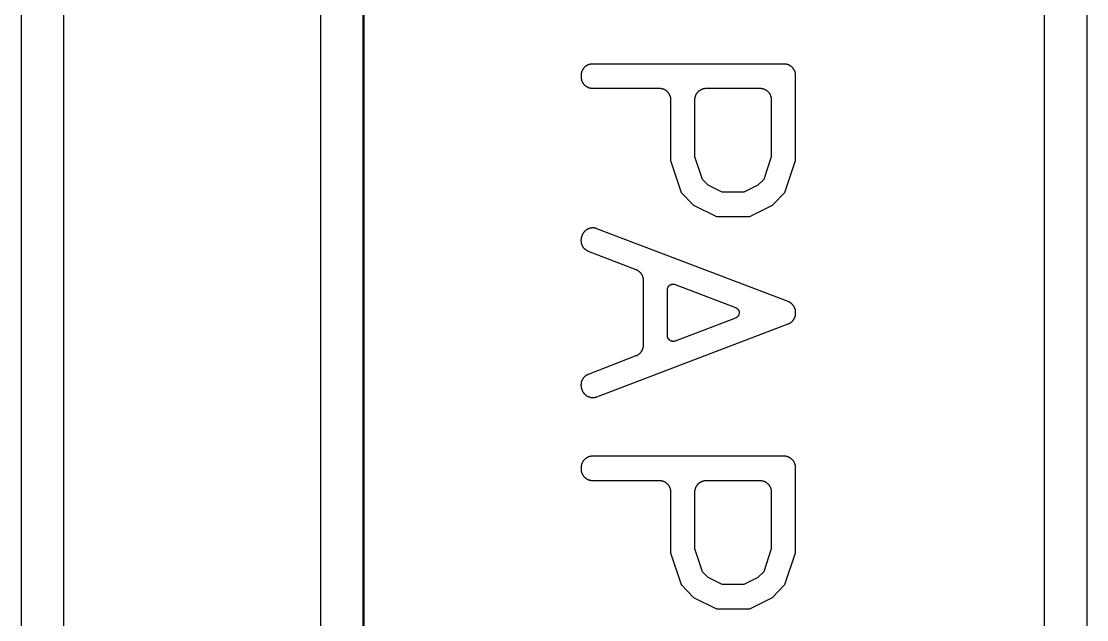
# Model space of a CAD drawing. Header units: millimetres. Extents: x 1422 to 6060, y -58 to 3182.
# Drawn here: x 3593.7 to 3719.1, y 1220.1 to 1290.4 of the extents above; entities that cross this region are included whole.
import ezdxf

# ---------------------------------------------------------------- set-up
doc = ezdxf.new("R2010")
doc.units = ezdxf.units.MM
doc.header["$MEASUREMENT"] = 0
doc.layers.add('Utwórz2D linie widoczne', color=7, linetype='Continuous', true_color=0x000000)

msp = doc.modelspace()

# ---------------------------------------------------------------- linework, layer by layer
at = {"layer": 'Utwórz2D linie widoczne'}
for p, q in [((3714.06, 1410.34), (3714.06, 1040.34)), ((3719.06, 1410.34), (3719.06, 1040.34)), ((3628.91, 1392.34), (3628.91, 1058.34)), ((3633.91, 1058.34), (3633.91, 1392.34)), ((3634.06, 1058.34), (3634.06, 1392.34)), ((3593.71, 1347.34), (3593.71, 1103.34)), ((3598.71, 1103.34), (3598.71, 1347.34)), ((3659.8, 1284.84), (3659.77, 1284.8)), ((3659.82, 1284.88), (3659.8, 1284.84)), ((3659.85, 1284.92), (3659.82, 1284.88)), ((3659.88, 1284.96), (3659.85, 1284.92)), ((3659.91, 1284.99), (3659.88, 1284.96)), ((3659.94, 1285.02), (3659.91, 1284.99)), ((3659.98, 1285.06), (3659.94, 1285.02)), ((3660.01, 1285.09), (3659.98, 1285.06)), ((3660.05, 1285.12), (3660.01, 1285.09)), ((3660.08, 1285.15), (3660.05, 1285.12)), ((3660.12, 1285.18), (3660.08, 1285.15)), ((3660.16, 1285.21), (3660.12, 1285.18)), ((3660.2, 1285.23), (3660.16, 1285.21)), ((3660.24, 1285.25), (3660.2, 1285.23)), ((3660.28, 1285.28), (3660.24, 1285.25)), ((3660.32, 1285.3), (3660.28, 1285.28)), ((3660.36, 1285.32), (3660.32, 1285.3)), ((3660.41, 1285.34), (3660.36, 1285.32)), ((3660.45, 1285.35), (3660.41, 1285.34)), ((3660.49, 1285.37), (3660.45, 1285.35)), ((3660.54, 1285.38), (3660.49, 1285.37)), ((3660.58, 1285.39), (3660.54, 1285.38)), ((3660.63, 1285.41), (3660.58, 1285.39)), ((3660.68, 1285.41), (3660.63, 1285.41)), ((3660.72, 1285.42), (3660.68, 1285.41)), ((3660.77, 1285.43), (3660.72, 1285.42)), ((3660.81, 1285.43), (3660.77, 1285.43)), ((3660.86, 1285.43), (3660.81, 1285.43)), ((3660.91, 1285.43), (3660.86, 1285.43)), ((3683.46, 1285.43), (3660.91, 1285.43)), ((3683.51, 1285.43), (3683.46, 1285.43)), ((3683.56, 1285.43), (3683.51, 1285.43)), ((3683.6, 1285.43), (3683.56, 1285.43)), ((3683.65, 1285.42), (3683.6, 1285.43)), ((3683.7, 1285.41), (3683.65, 1285.42)), ((3683.74, 1285.41), (3683.7, 1285.41)), ((3683.79, 1285.39), (3683.74, 1285.41)), ((3683.83, 1285.38), (3683.79, 1285.39)), ((3683.88, 1285.37), (3683.83, 1285.38)), ((3683.92, 1285.35), (3683.88, 1285.37)), ((3683.97, 1285.34), (3683.92, 1285.35)), ((3684.01, 1285.32), (3683.97, 1285.34)), ((3684.05, 1285.3), (3684.01, 1285.32)), ((3684.09, 1285.28), (3684.05, 1285.3)), ((3684.14, 1285.25), (3684.09, 1285.28)), ((3684.18, 1285.23), (3684.14, 1285.25)), ((3684.21, 1285.21), (3684.18, 1285.23)), ((3684.25, 1285.18), (3684.21, 1285.21)), ((3684.29, 1285.15), (3684.25, 1285.18)), ((3684.33, 1285.12), (3684.29, 1285.15)), ((3684.36, 1285.09), (3684.33, 1285.12)), ((3684.4, 1285.06), (3684.36, 1285.09)), ((3684.43, 1285.02), (3684.4, 1285.06)), ((3684.46, 1284.99), (3684.43, 1285.02)), ((3684.49, 1284.96), (3684.46, 1284.99)), ((3684.52, 1284.92), (3684.49, 1284.96)), ((3684.55, 1284.88), (3684.52, 1284.92)), ((3684.58, 1284.84), (3684.55, 1284.88)), ((3684.6, 1284.8), (3684.58, 1284.84)), ((3659.58, 1284.28), (3659.57, 1284.23)), ((3659.57, 1284.23), (3659.57, 1284.19)), ((3659.57, 1284.19), (3659.57, 1284.14)), ((3659.57, 1284.14), (3659.57, 1284.09)), ((3659.57, 1284.09), (3659.57, 1283.93)), ((3659.57, 1283.93), (3659.57, 1283.88)), ((3659.57, 1283.88), (3659.57, 1283.83)), ((3659.57, 1283.83), (3659.57, 1283.79)), ((3659.57, 1283.79), (3659.58, 1283.74)), ((3659.59, 1284.33), (3659.58, 1284.28)), ((3659.58, 1283.74), (3659.59, 1283.7)), ((3659.6, 1284.37), (3659.59, 1284.33)), ((3659.59, 1283.7), (3659.6, 1283.65)), ((3659.61, 1284.42), (3659.6, 1284.37)), ((3659.6, 1283.65), (3659.61, 1283.6)), ((3659.62, 1284.46), (3659.61, 1284.42)), ((3659.61, 1283.6), (3659.62, 1283.56)), ((3659.63, 1284.51), (3659.62, 1284.46)), ((3659.65, 1284.55), (3659.63, 1284.51)), ((3659.66, 1284.6), (3659.65, 1284.55)), ((3659.68, 1284.64), (3659.66, 1284.6)), ((3659.7, 1284.68), (3659.68, 1284.64)), ((3659.72, 1284.72), (3659.7, 1284.68)), ((3659.75, 1284.76), (3659.72, 1284.72)), ((3659.77, 1284.8), (3659.75, 1284.76)), ((3684.63, 1284.76), (3684.6, 1284.8)), ((3684.65, 1284.72), (3684.63, 1284.76)), ((3684.67, 1284.68), (3684.65, 1284.72)), ((3684.69, 1284.64), (3684.67, 1284.68)), ((3684.71, 1284.6), (3684.69, 1284.64)), ((3684.73, 1284.55), (3684.71, 1284.6)), ((3684.74, 1284.51), (3684.73, 1284.55)), ((3684.75, 1284.46), (3684.74, 1284.51)), ((3684.77, 1284.42), (3684.75, 1284.46)), ((3684.78, 1284.37), (3684.77, 1284.42)), ((3684.79, 1284.33), (3684.78, 1284.37)), ((3684.79, 1284.28), (3684.79, 1284.33)), ((3684.8, 1284.23), (3684.79, 1284.28)), ((3684.8, 1284.19), (3684.8, 1284.23)), ((3684.81, 1284.14), (3684.8, 1284.19)), ((3684.81, 1284.09), (3684.81, 1284.14)), ((3684.81, 1274.09), (3684.81, 1284.09)), ((3659.62, 1283.56), (3659.63, 1283.51)), ((3659.63, 1283.51), (3659.65, 1283.47)), ((3659.65, 1283.47), (3659.66, 1283.43)), ((3659.66, 1283.43), (3659.68, 1283.38)), ((3659.68, 1283.38), (3659.7, 1283.34)), ((3659.7, 1283.34), (3659.72, 1283.3)), ((3659.72, 1283.3), (3659.75, 1283.26)), ((3659.75, 1283.26), (3659.77, 1283.22)), ((3659.77, 1283.22), (3659.8, 1283.18)), ((3659.8, 1283.18), (3659.82, 1283.14)), ((3659.82, 1283.14), (3659.85, 1283.1)), ((3659.85, 1283.1), (3659.88, 1283.07)), ((3659.88, 1283.07), (3659.91, 1283.03)), ((3659.91, 1283.03), (3659.94, 1283)), ((3659.94, 1283), (3659.98, 1282.96)), ((3659.98, 1282.96), (3660.01, 1282.93)), ((3660.01, 1282.93), (3660.05, 1282.9)), ((3660.05, 1282.9), (3660.08, 1282.87)), ((3660.08, 1282.87), (3660.12, 1282.84)), ((3660.12, 1282.84), (3660.16, 1282.82)), ((3660.16, 1282.82), (3660.2, 1282.79)), ((3660.2, 1282.79), (3660.24, 1282.77)), ((3660.24, 1282.77), (3660.28, 1282.74)), ((3660.28, 1282.74), (3660.32, 1282.72)), ((3660.32, 1282.72), (3660.36, 1282.7)), ((3660.36, 1282.7), (3660.41, 1282.68)), ((3660.41, 1282.68), (3660.45, 1282.67)), ((3660.45, 1282.67), (3660.49, 1282.65)), ((3660.49, 1282.65), (3660.54, 1282.64)), ((3660.54, 1282.64), (3660.58, 1282.63)), ((3660.58, 1282.63), (3660.63, 1282.62)), ((3660.63, 1282.62), (3660.68, 1282.61)), ((3660.68, 1282.61), (3660.72, 1282.6)), ((3660.72, 1282.6), (3660.77, 1282.59)), ((3660.77, 1282.59), (3660.81, 1282.59)), ((3660.81, 1282.59), (3660.86, 1282.59)), ((3660.86, 1282.59), (3660.91, 1282.59)), ((3660.91, 1282.59), (3668.76, 1282.59)), ((3668.76, 1282.59), (3668.8, 1282.59)), ((3668.8, 1282.59), (3668.85, 1282.58)), ((3668.85, 1282.58), (3668.9, 1282.58)), ((3668.9, 1282.58), (3668.94, 1282.57)), ((3668.94, 1282.57), (3668.99, 1282.57)), ((3668.99, 1282.57), (3669.03, 1282.56)), ((3669.03, 1282.56), (3669.08, 1282.55)), ((3669.08, 1282.55), (3669.12, 1282.54)), ((3669.12, 1282.54), (3669.16, 1282.52)), ((3669.16, 1282.52), (3669.21, 1282.51)), ((3669.21, 1282.51), (3669.25, 1282.49)), ((3669.25, 1282.49), (3669.29, 1282.47)), ((3669.29, 1282.47), (3669.34, 1282.46)), ((3669.34, 1282.46), (3669.38, 1282.44)), ((3669.38, 1282.44), (3669.42, 1282.41)), ((3669.42, 1282.41), (3669.46, 1282.39)), ((3669.46, 1282.39), (3669.49, 1282.37)), ((3669.49, 1282.37), (3669.53, 1282.34)), ((3669.53, 1282.34), (3669.57, 1282.31)), ((3673.48, 1282.3), (3673.52, 1282.33)), ((3673.52, 1282.33), (3673.56, 1282.36)), ((3673.56, 1282.36), (3673.6, 1282.38)), ((3673.6, 1282.38), (3673.64, 1282.41)), ((3673.64, 1282.41), (3673.68, 1282.43)), ((3673.68, 1282.43), (3673.72, 1282.45)), ((3673.72, 1282.45), (3673.76, 1282.47)), ((3673.76, 1282.47), (3673.8, 1282.49)), ((3673.8, 1282.49), (3673.85, 1282.5)), ((3673.85, 1282.5), (3673.89, 1282.52)), ((3673.89, 1282.52), (3673.94, 1282.53)), ((3673.94, 1282.53), (3673.98, 1282.55)), ((3673.98, 1282.55), (3674.03, 1282.56)), ((3674.03, 1282.56), (3674.07, 1282.57)), ((3674.07, 1282.57), (3674.12, 1282.57)), ((3674.12, 1282.57), (3674.17, 1282.58)), ((3674.17, 1282.58), (3674.21, 1282.58)), ((3674.21, 1282.58), (3674.26, 1282.59)), ((3674.26, 1282.59), (3674.31, 1282.59)), ((3674.31, 1282.59), (3680.6, 1282.59)), ((3680.6, 1282.59), (3680.65, 1282.59)), ((3680.65, 1282.59), (3680.69, 1282.58)), ((3680.69, 1282.58), (3680.74, 1282.58)), ((3680.74, 1282.58), (3680.79, 1282.57)), ((3680.79, 1282.57), (3680.83, 1282.57)), ((3680.83, 1282.57), (3680.88, 1282.56)), ((3680.88, 1282.56), (3680.93, 1282.55)), ((3680.93, 1282.55), (3680.97, 1282.53)), ((3680.97, 1282.53), (3681.02, 1282.52)), ((3681.02, 1282.52), (3681.06, 1282.5)), ((3681.06, 1282.5), (3681.1, 1282.49)), ((3681.1, 1282.49), (3681.15, 1282.47)), ((3681.15, 1282.47), (3681.19, 1282.45)), ((3681.19, 1282.45), (3681.23, 1282.43)), ((3681.23, 1282.43), (3681.27, 1282.41)), ((3681.27, 1282.41), (3681.31, 1282.38)), ((3681.31, 1282.38), (3681.35, 1282.36)), ((3681.35, 1282.36), (3681.39, 1282.33)), ((3681.39, 1282.33), (3681.43, 1282.3)), ((3669.57, 1282.31), (3669.61, 1282.28)), ((3669.61, 1282.28), (3669.64, 1282.26)), ((3669.64, 1282.26), (3669.67, 1282.22)), ((3669.67, 1282.22), (3669.71, 1282.19)), ((3669.71, 1282.19), (3669.74, 1282.16)), ((3669.74, 1282.16), (3669.77, 1282.13)), ((3669.77, 1282.13), (3669.8, 1282.09)), ((3669.8, 1282.09), (3669.83, 1282.05)), ((3669.83, 1282.05), (3669.86, 1282.02)), ((3669.86, 1282.02), (3669.88, 1281.98)), ((3669.88, 1281.98), (3669.91, 1281.94)), ((3669.91, 1281.94), (3669.93, 1281.9)), ((3669.93, 1281.9), (3669.95, 1281.86)), ((3669.95, 1281.86), (3669.97, 1281.82)), ((3669.97, 1281.82), (3669.99, 1281.78)), ((3669.99, 1281.78), (3670.01, 1281.74)), ((3670.01, 1281.74), (3670.02, 1281.69)), ((3670.02, 1281.69), (3670.04, 1281.65)), ((3670.04, 1281.65), (3670.05, 1281.61)), ((3670.05, 1281.61), (3670.06, 1281.56)), ((3670.06, 1281.56), (3670.07, 1281.52)), ((3670.07, 1281.52), (3670.08, 1281.47)), ((3670.08, 1281.47), (3670.09, 1281.43)), ((3670.09, 1281.43), (3670.09, 1281.38)), ((3670.09, 1281.38), (3670.1, 1281.34)), ((3670.1, 1281.34), (3670.1, 1281.29)), ((3670.1, 1281.29), (3670.1, 1281.24)), ((3670.1, 1281.24), (3670.1, 1274.09)), ((3672.96, 1281.29), (3672.97, 1281.34)), ((3672.96, 1281.24), (3672.96, 1281.29)), ((3672.96, 1274.54), (3672.96, 1281.24)), ((3672.97, 1281.38), (3672.98, 1281.43)), ((3672.97, 1281.34), (3672.97, 1281.38)), ((3672.98, 1281.48), (3672.99, 1281.52)), ((3672.98, 1281.43), (3672.98, 1281.48)), ((3672.99, 1281.52), (3673, 1281.57)), ((3673, 1281.57), (3673.02, 1281.61)), ((3673.02, 1281.61), (3673.03, 1281.66)), ((3673.03, 1281.66), (3673.05, 1281.7)), ((3673.05, 1281.7), (3673.06, 1281.75)), ((3673.06, 1281.75), (3673.08, 1281.79)), ((3673.08, 1281.79), (3673.1, 1281.83)), ((3673.1, 1281.83), (3673.12, 1281.87)), ((3673.12, 1281.87), (3673.14, 1281.91)), ((3673.14, 1281.91), (3673.17, 1281.95)), ((3673.17, 1281.95), (3673.19, 1281.99)), ((3673.19, 1281.99), (3673.22, 1282.03)), ((3673.22, 1282.03), (3673.25, 1282.07)), ((3673.25, 1282.07), (3673.28, 1282.11)), ((3673.28, 1282.11), (3673.31, 1282.14)), ((3673.31, 1282.14), (3673.34, 1282.18)), ((3673.34, 1282.18), (3673.37, 1282.21)), ((3673.37, 1282.21), (3673.41, 1282.24)), ((3673.41, 1282.24), (3673.44, 1282.27)), ((3673.44, 1282.27), (3673.48, 1282.3)), ((3681.43, 1282.3), (3681.46, 1282.27)), ((3681.46, 1282.27), (3681.5, 1282.24)), ((3681.5, 1282.24), (3681.53, 1282.21)), ((3681.53, 1282.21), (3681.57, 1282.18)), ((3681.57, 1282.18), (3681.6, 1282.14)), ((3681.6, 1282.14), (3681.63, 1282.11)), ((3681.63, 1282.11), (3681.66, 1282.07)), ((3681.66, 1282.07), (3681.69, 1282.03)), ((3681.69, 1282.03), (3681.71, 1281.99)), ((3681.71, 1281.99), (3681.74, 1281.95)), ((3681.74, 1281.95), (3681.76, 1281.91)), ((3681.76, 1281.91), (3681.79, 1281.87)), ((3681.79, 1281.87), (3681.81, 1281.83)), ((3681.81, 1281.83), (3681.83, 1281.79)), ((3681.83, 1281.79), (3681.85, 1281.75)), ((3681.85, 1281.75), (3681.86, 1281.7)), ((3681.86, 1281.7), (3681.88, 1281.66)), ((3681.88, 1281.66), (3681.89, 1281.61)), ((3681.89, 1281.61), (3681.9, 1281.57)), ((3681.9, 1281.57), (3681.91, 1281.52)), ((3681.91, 1281.52), (3681.92, 1281.48)), ((3681.92, 1281.48), (3681.93, 1281.43)), ((3681.93, 1281.43), (3681.94, 1281.38)), ((3681.94, 1281.38), (3681.94, 1281.34)), ((3681.94, 1281.34), (3681.94, 1281.29)), ((3681.94, 1281.29), (3681.94, 1281.24)), ((3681.94, 1281.24), (3681.94, 1274.54)), ((3670.1, 1274.09), (3671.36, 1270.34)), ((3673.85, 1271.85), (3672.96, 1274.54)), ((3681.94, 1274.54), (3681.06, 1271.85)), ((3683.55, 1270.34), (3684.81, 1274.09)), ((3674.53, 1271.19), (3673.85, 1271.85)), ((3676.18, 1270.36), (3674.53, 1271.19)), ((3680.37, 1271.19), (3678.73, 1270.36)), ((3681.06, 1271.85), (3680.37, 1271.19)), ((3671.36, 1270.34), (3672.81, 1268.82)), ((3678.73, 1270.36), (3676.18, 1270.36)), ((3682.09, 1268.82), (3683.55, 1270.34)), ((3672.81, 1268.82), (3675.5, 1267.5)), ((3679.41, 1267.5), (3682.09, 1268.82)), ((3675.5, 1267.5), (3679.41, 1267.5)), ((3660.38, 1266.04), (3660.34, 1266.02)), ((3660.42, 1266.06), (3660.38, 1266.04)), ((3660.47, 1266.07), (3660.42, 1266.06)), ((3660.51, 1266.09), (3660.47, 1266.07)), ((3660.56, 1266.1), (3660.51, 1266.09)), ((3660.6, 1266.12), (3660.56, 1266.1)), ((3660.65, 1266.13), (3660.6, 1266.12)), ((3660.69, 1266.14), (3660.65, 1266.13)), ((3660.74, 1266.14), (3660.69, 1266.14)), ((3660.78, 1266.15), (3660.74, 1266.14)), ((3660.83, 1266.16), (3660.78, 1266.15)), ((3660.88, 1266.16), (3660.83, 1266.16)), ((3660.92, 1266.16), (3660.88, 1266.16)), ((3660.97, 1266.16), (3660.92, 1266.16)), ((3661.01, 1266.16), (3660.97, 1266.16)), ((3661.06, 1266.16), (3661.01, 1266.16)), ((3661.11, 1266.15), (3661.06, 1266.16)), ((3661.15, 1266.15), (3661.11, 1266.15)), ((3661.2, 1266.14), (3661.15, 1266.15)), ((3661.25, 1266.13), (3661.2, 1266.14)), ((3661.29, 1266.12), (3661.25, 1266.13)), ((3661.34, 1266.1), (3661.29, 1266.12)), ((3661.38, 1266.09), (3661.34, 1266.1)), ((3661.42, 1266.07), (3661.38, 1266.09)), ((3683.94, 1257.5), (3661.42, 1266.07)), ((3659.56, 1264.78), (3659.55, 1264.73)), ((3659.57, 1264.87), (3659.56, 1264.83)), ((3659.56, 1264.83), (3659.56, 1264.78)), ((3659.58, 1264.96), (3659.57, 1264.92)), ((3659.57, 1264.92), (3659.57, 1264.87)), ((3659.59, 1265.01), (3659.58, 1264.96)), ((3659.6, 1265.05), (3659.59, 1265.01)), ((3659.62, 1265.1), (3659.6, 1265.05)), ((3659.63, 1265.14), (3659.62, 1265.1)), ((3659.65, 1265.18), (3659.63, 1265.14)), ((3659.7, 1265.31), (3659.65, 1265.18)), ((3659.71, 1265.35), (3659.7, 1265.31)), ((3659.73, 1265.39), (3659.71, 1265.35)), ((3659.75, 1265.44), (3659.73, 1265.39)), ((3659.78, 1265.48), (3659.75, 1265.44)), ((3659.8, 1265.52), (3659.78, 1265.48)), ((3659.82, 1265.56), (3659.8, 1265.52)), ((3659.85, 1265.6), (3659.82, 1265.56)), ((3659.88, 1265.63), (3659.85, 1265.6)), ((3659.91, 1265.67), (3659.88, 1265.63)), ((3659.94, 1265.7), (3659.91, 1265.67)), ((3659.97, 1265.74), (3659.94, 1265.7)), ((3660, 1265.77), (3659.97, 1265.74)), ((3660.03, 1265.8), (3660, 1265.77)), ((3660.07, 1265.84), (3660.03, 1265.8)), ((3660.11, 1265.87), (3660.07, 1265.84)), ((3660.14, 1265.89), (3660.11, 1265.87)), ((3660.18, 1265.92), (3660.14, 1265.89)), ((3660.22, 1265.95), (3660.18, 1265.92)), ((3660.26, 1265.97), (3660.22, 1265.95)), ((3660.3, 1265.99), (3660.26, 1265.97)), ((3660.34, 1266.02), (3660.3, 1265.99)), ((3659.55, 1264.73), (3659.55, 1264.69)), ((3659.55, 1264.69), (3659.55, 1264.64)), ((3659.55, 1264.64), (3659.56, 1264.6)), ((3659.56, 1264.6), (3659.56, 1264.55)), ((3659.56, 1264.55), (3659.57, 1264.5)), ((3659.57, 1264.5), (3659.57, 1264.46)), ((3659.57, 1264.46), (3659.58, 1264.41)), ((3659.58, 1264.41), (3659.59, 1264.37)), ((3659.59, 1264.37), (3659.6, 1264.33)), ((3659.6, 1264.33), (3659.62, 1264.28)), ((3659.62, 1264.28), (3659.63, 1264.24)), ((3659.63, 1264.24), (3659.65, 1264.19)), ((3659.65, 1264.19), (3659.67, 1264.15)), ((3659.67, 1264.15), (3659.69, 1264.11)), ((3659.69, 1264.11), (3659.71, 1264.07)), ((3659.71, 1264.07), (3659.73, 1264.03)), ((3659.73, 1264.03), (3659.75, 1263.99)), ((3659.75, 1263.99), (3659.78, 1263.95)), ((3659.78, 1263.95), (3659.8, 1263.91)), ((3659.8, 1263.91), (3659.83, 1263.88)), ((3659.83, 1263.88), (3659.86, 1263.84)), ((3659.86, 1263.84), (3659.89, 1263.8)), ((3659.89, 1263.8), (3659.92, 1263.77)), ((3659.92, 1263.77), (3659.95, 1263.74)), ((3659.95, 1263.74), (3659.99, 1263.71)), ((3659.99, 1263.71), (3660.02, 1263.68)), ((3660.02, 1263.68), (3660.06, 1263.65)), ((3660.06, 1263.65), (3660.09, 1263.62)), ((3660.09, 1263.62), (3660.13, 1263.59)), ((3660.13, 1263.59), (3660.17, 1263.57)), ((3660.17, 1263.57), (3660.21, 1263.54)), ((3660.21, 1263.54), (3660.25, 1263.52)), ((3660.25, 1263.52), (3660.29, 1263.5)), ((3660.29, 1263.5), (3660.33, 1263.48)), ((3660.33, 1263.48), (3660.37, 1263.46)), ((3660.37, 1263.46), (3660.41, 1263.44)), ((3660.41, 1263.44), (3666.01, 1261.28)), ((3666.01, 1261.28), (3666.05, 1261.26)), ((3666.05, 1261.26), (3666.1, 1261.25)), ((3666.1, 1261.25), (3666.14, 1261.23)), ((3666.14, 1261.23), (3666.18, 1261.2)), ((3666.18, 1261.2), (3666.22, 1261.18)), ((3666.22, 1261.18), (3666.26, 1261.16)), ((3666.26, 1261.16), (3666.29, 1261.13)), ((3666.29, 1261.13), (3666.33, 1261.1)), ((3666.33, 1261.1), (3666.37, 1261.08)), ((3666.37, 1261.08), (3666.4, 1261.05)), ((3666.4, 1261.05), (3666.44, 1261.01)), ((3666.44, 1261.01), (3666.47, 1260.98)), ((3666.47, 1260.98), (3666.5, 1260.95)), ((3666.5, 1260.95), (3666.54, 1260.92)), ((3666.54, 1260.92), (3666.56, 1260.88)), ((3666.56, 1260.88), (3666.59, 1260.84)), ((3666.59, 1260.84), (3666.62, 1260.81)), ((3666.62, 1260.81), (3666.65, 1260.77)), ((3666.65, 1260.77), (3666.67, 1260.73)), ((3666.67, 1260.73), (3666.7, 1260.69)), ((3666.7, 1260.69), (3666.72, 1260.65)), ((3666.72, 1260.65), (3666.74, 1260.61)), ((3666.74, 1260.61), (3666.76, 1260.57)), ((3666.76, 1260.57), (3666.77, 1260.52)), ((3666.77, 1260.52), (3666.79, 1260.48)), ((3666.79, 1260.48), (3666.81, 1260.44)), ((3666.81, 1260.44), (3666.82, 1260.39)), ((3666.82, 1260.39), (3666.83, 1260.35)), ((3666.83, 1260.35), (3666.84, 1260.3)), ((3666.84, 1260.3), (3666.85, 1260.26)), ((3666.85, 1260.26), (3666.86, 1260.21)), ((3666.86, 1260.21), (3666.86, 1260.17)), ((3666.86, 1260.17), (3666.87, 1260.12)), ((3666.87, 1260.12), (3666.87, 1260.08)), ((3666.87, 1260.08), (3666.87, 1260.03)), ((3666.87, 1260.03), (3666.87, 1252.36)), ((3669.73, 1258.94), (3669.74, 1258.96)), ((3669.73, 1258.91), (3669.73, 1258.94)), ((3669.73, 1258.89), (3669.73, 1258.91)), ((3669.73, 1253.5), (3669.73, 1258.89)), ((3669.74, 1259.01), (3669.75, 1259.03)), ((3669.74, 1258.98), (3669.74, 1259.01)), ((3669.74, 1258.96), (3669.74, 1258.98)), ((3669.75, 1259.05), (3669.76, 1259.07)), ((3669.75, 1259.03), (3669.75, 1259.05)), ((3669.76, 1259.07), (3669.77, 1259.1)), ((3669.77, 1259.12), (3669.78, 1259.14)), ((3669.77, 1259.1), (3669.77, 1259.12)), ((3669.78, 1259.14), (3669.79, 1259.16)), ((3669.79, 1259.16), (3669.8, 1259.18)), ((3669.8, 1259.18), (3669.81, 1259.2)), ((3669.81, 1259.2), (3669.82, 1259.22)), ((3669.82, 1259.22), (3669.83, 1259.24)), ((3669.83, 1259.24), (3669.85, 1259.26)), ((3669.85, 1259.26), (3669.86, 1259.28)), ((3669.86, 1259.28), (3669.87, 1259.3)), ((3669.87, 1259.3), (3669.89, 1259.32)), ((3669.89, 1259.32), (3669.9, 1259.34)), ((3669.9, 1259.34), (3669.92, 1259.35)), ((3669.92, 1259.35), (3669.93, 1259.37)), ((3669.93, 1259.37), (3669.95, 1259.38)), ((3669.95, 1259.38), (3669.97, 1259.4)), ((3669.97, 1259.4), (3669.99, 1259.41)), ((3669.99, 1259.41), (3670, 1259.43)), ((3670, 1259.43), (3670.02, 1259.44)), ((3670.02, 1259.44), (3670.04, 1259.46)), ((3670.04, 1259.46), (3670.06, 1259.47)), ((3670.06, 1259.47), (3670.08, 1259.48)), ((3670.08, 1259.48), (3670.1, 1259.49)), ((3670.1, 1259.49), (3670.12, 1259.5)), ((3670.12, 1259.5), (3670.15, 1259.51)), ((3670.15, 1259.51), (3670.17, 1259.52)), ((3670.17, 1259.52), (3670.19, 1259.53)), ((3670.19, 1259.53), (3670.21, 1259.53)), ((3670.21, 1259.53), (3670.23, 1259.54)), ((3670.23, 1259.54), (3670.26, 1259.54)), ((3670.26, 1259.54), (3670.28, 1259.55)), ((3670.28, 1259.55), (3670.3, 1259.55)), ((3670.3, 1259.55), (3670.32, 1259.56)), ((3670.32, 1259.56), (3670.35, 1259.56)), ((3670.35, 1259.56), (3670.37, 1259.56)), ((3670.37, 1259.56), (3670.39, 1259.56)), ((3670.39, 1259.56), (3670.42, 1259.56)), ((3670.42, 1259.56), (3670.44, 1259.56)), ((3670.44, 1259.56), (3670.46, 1259.56)), ((3670.46, 1259.56), (3670.49, 1259.56)), ((3670.49, 1259.56), (3670.51, 1259.55)), ((3670.51, 1259.55), (3670.53, 1259.55)), ((3670.53, 1259.55), (3670.55, 1259.54)), ((3670.55, 1259.54), (3670.58, 1259.54)), ((3670.58, 1259.54), (3670.6, 1259.53)), ((3670.6, 1259.53), (3670.62, 1259.52)), ((3670.62, 1259.52), (3670.64, 1259.52)), ((3670.64, 1259.52), (3677.73, 1256.82)), ((3683.98, 1257.48), (3683.94, 1257.5)), ((3684.03, 1257.46), (3683.98, 1257.48)), ((3684.07, 1257.44), (3684.03, 1257.46)), ((3684.11, 1257.42), (3684.07, 1257.44)), ((3684.15, 1257.4), (3684.11, 1257.42)), ((3684.19, 1257.37), (3684.15, 1257.4)), ((3684.23, 1257.35), (3684.19, 1257.37)), ((3684.27, 1257.32), (3684.23, 1257.35)), ((3684.3, 1257.29), (3684.27, 1257.32)), ((3684.34, 1257.26), (3684.3, 1257.29)), ((3684.37, 1257.23), (3684.34, 1257.26)), ((3677.73, 1256.82), (3677.75, 1256.81)), ((3677.75, 1256.81), (3677.77, 1256.8)), ((3677.77, 1256.8), (3677.79, 1256.79)), ((3677.79, 1256.79), (3677.81, 1256.78)), ((3677.81, 1256.78), (3677.83, 1256.77)), ((3677.83, 1256.77), (3677.85, 1256.75)), ((3677.85, 1256.75), (3677.87, 1256.74)), ((3677.87, 1256.74), (3677.89, 1256.73)), ((3677.89, 1256.73), (3677.91, 1256.71)), ((3677.91, 1256.71), (3677.93, 1256.7)), ((3677.93, 1256.7), (3677.95, 1256.68)), ((3677.95, 1256.68), (3677.96, 1256.67)), ((3677.96, 1256.67), (3677.98, 1256.65)), ((3677.98, 1256.65), (3677.99, 1256.63)), ((3677.99, 1256.63), (3678.01, 1256.62)), ((3678.01, 1256.62), (3678.02, 1256.6)), ((3678.02, 1256.6), (3678.04, 1256.58)), ((3678.04, 1256.58), (3678.05, 1256.56)), ((3678.05, 1256.56), (3678.06, 1256.54)), ((3678.06, 1256.54), (3678.07, 1256.52)), ((3678.07, 1256.52), (3678.09, 1256.5)), ((3678.09, 1256.5), (3678.1, 1256.48)), ((3678.1, 1256.48), (3678.11, 1256.46)), ((3678.11, 1256.46), (3678.11, 1256.44)), ((3678.11, 1256.44), (3678.12, 1256.42)), ((3678.12, 1256.42), (3678.13, 1256.39)), ((3678.13, 1256.39), (3678.14, 1256.37)), ((3678.14, 1256.01), (3678.13, 1255.98)), ((3678.14, 1256.37), (3678.14, 1256.35)), ((3678.14, 1256.35), (3678.15, 1256.33)), ((3678.15, 1256.05), (3678.14, 1256.03)), ((3678.14, 1256.03), (3678.14, 1256.01)), ((3678.15, 1256.33), (3678.15, 1256.3)), ((3678.15, 1256.3), (3678.16, 1256.28)), ((3678.16, 1256.1), (3678.15, 1256.07)), ((3678.15, 1256.07), (3678.15, 1256.05)), ((3678.16, 1256.28), (3678.16, 1256.26)), ((3678.16, 1256.26), (3678.16, 1256.23)), ((3678.16, 1256.23), (3678.16, 1256.21)), ((3678.16, 1256.21), (3678.16, 1256.19)), ((3678.16, 1256.19), (3678.16, 1256.17)), ((3678.16, 1256.17), (3678.16, 1256.14)), ((3678.16, 1256.14), (3678.16, 1256.12)), ((3678.16, 1256.12), (3678.16, 1256.1)), ((3684.41, 1257.2), (3684.37, 1257.23)), ((3684.44, 1257.17), (3684.41, 1257.2)), ((3684.47, 1257.13), (3684.44, 1257.17)), ((3684.5, 1257.1), (3684.47, 1257.13)), ((3684.53, 1257.06), (3684.5, 1257.1)), ((3684.56, 1257.02), (3684.53, 1257.06)), ((3684.58, 1256.99), (3684.56, 1257.02)), ((3684.61, 1256.95), (3684.58, 1256.99)), ((3684.63, 1256.91), (3684.61, 1256.95)), ((3684.65, 1256.87), (3684.63, 1256.91)), ((3684.67, 1256.82), (3684.65, 1256.87)), ((3684.69, 1256.78), (3684.67, 1256.82)), ((3684.71, 1256.74), (3684.69, 1256.78)), ((3684.73, 1256.7), (3684.71, 1256.74)), ((3684.74, 1256.65), (3684.73, 1256.7)), ((3684.76, 1256.61), (3684.74, 1256.65)), ((3684.77, 1256.56), (3684.76, 1256.61)), ((3684.78, 1256.52), (3684.77, 1256.56)), ((3684.79, 1256.47), (3684.78, 1256.52)), ((3684.79, 1256.43), (3684.79, 1256.47)), ((3684.8, 1256.38), (3684.79, 1256.43)), ((3684.8, 1256.34), (3684.8, 1256.38)), ((3684.81, 1256.29), (3684.8, 1256.34)), ((3684.8, 1256.04), (3684.81, 1256.08)), ((3684.8, 1255.99), (3684.8, 1256.04)), ((3684.81, 1256.24), (3684.81, 1256.29)), ((3684.81, 1256.13), (3684.81, 1256.24)), ((3684.81, 1256.08), (3684.81, 1256.13)), ((3661.42, 1246.31), (3683.94, 1254.88)), ((3677.73, 1255.56), (3670.64, 1252.87)), ((3677.75, 1255.57), (3677.73, 1255.56)), ((3677.77, 1255.58), (3677.75, 1255.57)), ((3677.79, 1255.59), (3677.77, 1255.58)), ((3677.81, 1255.6), (3677.79, 1255.59)), ((3677.83, 1255.61), (3677.81, 1255.6)), ((3677.85, 1255.62), (3677.83, 1255.61)), ((3677.87, 1255.64), (3677.85, 1255.62)), ((3677.89, 1255.65), (3677.87, 1255.64)), ((3677.91, 1255.66), (3677.89, 1255.65)), ((3677.93, 1255.68), (3677.91, 1255.66)), ((3677.94, 1255.69), (3677.93, 1255.68)), ((3677.96, 1255.71), (3677.94, 1255.69)), ((3677.98, 1255.73), (3677.96, 1255.71)), ((3677.99, 1255.74), (3677.98, 1255.73)), ((3678.01, 1255.76), (3677.99, 1255.74)), ((3678.02, 1255.78), (3678.01, 1255.76)), ((3678.04, 1255.8), (3678.02, 1255.78)), ((3678.05, 1255.82), (3678.04, 1255.8)), ((3678.06, 1255.84), (3678.05, 1255.82)), ((3678.07, 1255.86), (3678.06, 1255.84)), ((3678.09, 1255.88), (3678.07, 1255.86)), ((3678.1, 1255.9), (3678.09, 1255.88)), ((3678.11, 1255.92), (3678.1, 1255.9)), ((3678.12, 1255.96), (3678.11, 1255.94)), ((3678.11, 1255.94), (3678.11, 1255.92)), ((3678.13, 1255.98), (3678.12, 1255.96)), ((3683.94, 1254.88), (3683.98, 1254.89)), ((3683.98, 1254.89), (3684.03, 1254.91)), ((3684.03, 1254.91), (3684.07, 1254.93)), ((3684.07, 1254.93), (3684.11, 1254.95)), ((3684.11, 1254.95), (3684.15, 1254.98)), ((3684.15, 1254.98), (3684.19, 1255)), ((3684.19, 1255), (3684.23, 1255.03)), ((3684.23, 1255.03), (3684.26, 1255.05)), ((3684.26, 1255.05), (3684.3, 1255.08)), ((3684.3, 1255.08), (3684.34, 1255.11)), ((3684.34, 1255.11), (3684.37, 1255.14)), ((3684.37, 1255.14), (3684.41, 1255.17)), ((3684.41, 1255.17), (3684.44, 1255.21)), ((3684.44, 1255.21), (3684.47, 1255.24)), ((3684.47, 1255.24), (3684.5, 1255.28)), ((3684.5, 1255.28), (3684.53, 1255.31)), ((3684.53, 1255.31), (3684.56, 1255.35)), ((3684.56, 1255.35), (3684.58, 1255.39)), ((3684.58, 1255.39), (3684.61, 1255.43)), ((3684.61, 1255.43), (3684.63, 1255.47)), ((3684.63, 1255.47), (3684.65, 1255.51)), ((3684.65, 1255.51), (3684.67, 1255.55)), ((3684.67, 1255.55), (3684.69, 1255.59)), ((3684.69, 1255.59), (3684.71, 1255.63)), ((3684.71, 1255.63), (3684.73, 1255.68)), ((3684.73, 1255.68), (3684.74, 1255.72)), ((3684.74, 1255.72), (3684.76, 1255.76)), ((3684.76, 1255.76), (3684.77, 1255.81)), ((3684.77, 1255.81), (3684.78, 1255.85)), ((3684.78, 1255.85), (3684.79, 1255.9)), ((3684.79, 1255.95), (3684.8, 1255.99)), ((3684.79, 1255.9), (3684.79, 1255.95)), ((3669.73, 1253.47), (3669.73, 1253.5)), ((3666.87, 1252.27), (3666.86, 1252.22)), ((3666.87, 1252.36), (3666.87, 1252.31)), ((3666.87, 1252.31), (3666.87, 1252.27)), ((3669.73, 1253.45), (3669.73, 1253.47)), ((3669.74, 1253.43), (3669.73, 1253.45)), ((3669.74, 1253.4), (3669.74, 1253.43)), ((3669.74, 1253.38), (3669.74, 1253.4)), ((3669.75, 1253.36), (3669.74, 1253.38)), ((3669.75, 1253.33), (3669.75, 1253.36)), ((3669.76, 1253.31), (3669.75, 1253.33)), ((3669.77, 1253.29), (3669.76, 1253.31)), ((3669.77, 1253.27), (3669.77, 1253.29)), ((3669.78, 1253.25), (3669.77, 1253.27)), ((3669.79, 1253.23), (3669.78, 1253.25)), ((3669.8, 1253.2), (3669.79, 1253.23)), ((3669.81, 1253.18), (3669.8, 1253.2)), ((3669.82, 1253.16), (3669.81, 1253.18)), ((3669.83, 1253.14), (3669.82, 1253.16)), ((3669.85, 1253.12), (3669.83, 1253.14)), ((3669.86, 1253.1), (3669.85, 1253.12)), ((3669.87, 1253.09), (3669.86, 1253.1)), ((3669.89, 1253.07), (3669.87, 1253.09)), ((3669.9, 1253.05), (3669.89, 1253.07)), ((3669.92, 1253.03), (3669.9, 1253.05)), ((3669.93, 1253.02), (3669.92, 1253.03)), ((3669.95, 1253), (3669.93, 1253.02)), ((3669.97, 1252.99), (3669.95, 1253)), ((3669.99, 1252.97), (3669.97, 1252.99)), ((3670, 1252.96), (3669.99, 1252.97)), ((3670.02, 1252.94), (3670, 1252.96)), ((3670.04, 1252.93), (3670.02, 1252.94)), ((3670.06, 1252.92), (3670.04, 1252.93)), ((3670.08, 1252.91), (3670.06, 1252.92)), ((3670.1, 1252.9), (3670.08, 1252.91)), ((3670.12, 1252.89), (3670.1, 1252.9)), ((3670.15, 1252.88), (3670.12, 1252.89)), ((3670.17, 1252.87), (3670.15, 1252.88)), ((3670.19, 1252.86), (3670.17, 1252.87)), ((3670.21, 1252.85), (3670.19, 1252.86)), ((3670.23, 1252.85), (3670.21, 1252.85)), ((3670.26, 1252.84), (3670.23, 1252.85)), ((3670.28, 1252.84), (3670.26, 1252.84)), ((3670.3, 1252.83), (3670.28, 1252.84)), ((3670.32, 1252.83), (3670.3, 1252.83)), ((3670.35, 1252.83), (3670.32, 1252.83)), ((3670.37, 1252.83), (3670.35, 1252.83)), ((3670.39, 1252.82), (3670.37, 1252.83)), ((3670.42, 1252.82), (3670.39, 1252.82)), ((3670.44, 1252.83), (3670.42, 1252.82)), ((3670.46, 1252.83), (3670.44, 1252.83)), ((3670.49, 1252.83), (3670.46, 1252.83)), ((3670.51, 1252.83), (3670.49, 1252.83)), ((3670.53, 1252.84), (3670.51, 1252.83)), ((3670.55, 1252.84), (3670.53, 1252.84)), ((3670.58, 1252.85), (3670.55, 1252.84)), ((3670.6, 1252.85), (3670.58, 1252.85)), ((3670.62, 1252.86), (3670.6, 1252.85)), ((3670.64, 1252.87), (3670.62, 1252.86)), ((3666.01, 1251.11), (3660.41, 1248.95)), ((3666.05, 1251.12), (3666.01, 1251.11)), ((3666.1, 1251.14), (3666.05, 1251.12)), ((3666.14, 1251.16), (3666.1, 1251.14)), ((3666.18, 1251.18), (3666.14, 1251.16)), ((3666.22, 1251.21), (3666.18, 1251.18)), ((3666.26, 1251.23), (3666.22, 1251.21)), ((3666.29, 1251.26), (3666.26, 1251.23)), ((3666.33, 1251.29), (3666.29, 1251.26)), ((3666.37, 1251.31), (3666.33, 1251.29)), ((3666.4, 1251.34), (3666.37, 1251.31)), ((3666.44, 1251.37), (3666.4, 1251.34)), ((3666.47, 1251.41), (3666.44, 1251.37)), ((3666.5, 1251.44), (3666.47, 1251.41)), ((3666.54, 1251.47), (3666.5, 1251.44)), ((3666.56, 1251.51), (3666.54, 1251.47)), ((3666.59, 1251.54), (3666.56, 1251.51)), ((3666.62, 1251.58), (3666.59, 1251.54)), ((3666.65, 1251.62), (3666.62, 1251.58)), ((3666.67, 1251.66), (3666.65, 1251.62)), ((3666.7, 1251.7), (3666.67, 1251.66)), ((3666.72, 1251.74), (3666.7, 1251.7)), ((3666.74, 1251.78), (3666.72, 1251.74)), ((3666.76, 1251.82), (3666.74, 1251.78)), ((3666.77, 1251.86), (3666.76, 1251.82)), ((3666.79, 1251.91), (3666.77, 1251.86)), ((3666.81, 1251.95), (3666.79, 1251.91)), ((3666.82, 1251.99), (3666.81, 1251.95)), ((3666.83, 1252.04), (3666.82, 1251.99)), ((3666.84, 1252.08), (3666.83, 1252.04)), ((3666.85, 1252.13), (3666.84, 1252.08)), ((3666.86, 1252.18), (3666.85, 1252.13)), ((3666.86, 1252.22), (3666.86, 1252.18)), ((3659.83, 1248.51), (3659.8, 1248.48)), ((3659.86, 1248.55), (3659.83, 1248.51)), ((3659.89, 1248.58), (3659.86, 1248.55)), ((3659.92, 1248.62), (3659.89, 1248.58)), ((3659.95, 1248.65), (3659.92, 1248.62)), ((3659.99, 1248.68), (3659.95, 1248.65)), ((3660.02, 1248.71), (3659.99, 1248.68)), ((3660.06, 1248.74), (3660.02, 1248.71)), ((3660.09, 1248.77), (3660.06, 1248.74)), ((3660.13, 1248.8), (3660.09, 1248.77)), ((3660.17, 1248.82), (3660.13, 1248.8)), ((3660.21, 1248.85), (3660.17, 1248.82)), ((3660.25, 1248.87), (3660.21, 1248.85)), ((3660.29, 1248.89), (3660.25, 1248.87)), ((3660.33, 1248.91), (3660.29, 1248.89)), ((3660.37, 1248.93), (3660.33, 1248.91)), ((3660.41, 1248.95), (3660.37, 1248.93)), ((3659.56, 1247.79), (3659.55, 1247.75)), ((3659.55, 1247.75), (3659.55, 1247.7)), ((3659.55, 1247.7), (3659.55, 1247.65)), ((3659.55, 1247.65), (3659.56, 1247.61)), ((3659.57, 1247.88), (3659.56, 1247.84)), ((3659.56, 1247.84), (3659.56, 1247.79)), ((3659.56, 1247.61), (3659.56, 1247.56)), ((3659.56, 1247.56), (3659.57, 1247.52)), ((3659.58, 1247.97), (3659.57, 1247.93)), ((3659.57, 1247.93), (3659.57, 1247.88)), ((3659.57, 1247.52), (3659.57, 1247.47)), ((3659.57, 1247.47), (3659.58, 1247.43)), ((3659.59, 1248.02), (3659.58, 1247.97)), ((3659.58, 1247.43), (3659.59, 1247.38)), ((3659.6, 1248.06), (3659.59, 1248.02)), ((3659.59, 1247.38), (3659.6, 1247.34)), ((3659.62, 1248.11), (3659.6, 1248.06)), ((3659.6, 1247.34), (3659.62, 1247.29)), ((3659.63, 1248.15), (3659.62, 1248.11)), ((3659.62, 1247.29), (3659.63, 1247.25)), ((3659.65, 1248.19), (3659.63, 1248.15)), ((3659.63, 1247.25), (3659.65, 1247.21)), ((3659.67, 1248.24), (3659.65, 1248.19)), ((3659.69, 1248.28), (3659.67, 1248.24)), ((3659.71, 1248.32), (3659.69, 1248.28)), ((3659.73, 1248.36), (3659.71, 1248.32)), ((3659.75, 1248.4), (3659.73, 1248.36)), ((3659.78, 1248.44), (3659.75, 1248.4)), ((3659.8, 1248.48), (3659.78, 1248.44)), ((3659.65, 1247.21), (3659.7, 1247.08)), ((3659.7, 1247.08), (3659.71, 1247.04)), ((3659.71, 1247.04), (3659.73, 1246.99)), ((3659.73, 1246.99), (3659.75, 1246.95)), ((3659.75, 1246.95), (3659.78, 1246.91)), ((3659.78, 1246.91), (3659.8, 1246.87)), ((3659.8, 1246.87), (3659.82, 1246.83)), ((3659.82, 1246.83), (3659.85, 1246.79)), ((3659.85, 1246.79), (3659.88, 1246.76)), ((3659.88, 1246.76), (3659.91, 1246.72)), ((3659.91, 1246.72), (3659.94, 1246.68)), ((3659.94, 1246.68), (3659.97, 1246.65)), ((3659.97, 1246.65), (3660, 1246.62)), ((3660, 1246.62), (3660.03, 1246.58)), ((3660.03, 1246.58), (3660.07, 1246.55)), ((3660.07, 1246.55), (3660.1, 1246.52)), ((3660.1, 1246.52), (3660.14, 1246.49)), ((3660.14, 1246.49), (3660.18, 1246.47)), ((3660.18, 1246.47), (3660.22, 1246.44)), ((3660.22, 1246.44), (3660.26, 1246.42)), ((3660.26, 1246.42), (3660.3, 1246.39)), ((3660.3, 1246.39), (3660.34, 1246.37)), ((3660.34, 1246.37), (3660.38, 1246.35)), ((3660.38, 1246.35), (3660.42, 1246.33)), ((3660.42, 1246.33), (3660.47, 1246.32)), ((3660.47, 1246.32), (3660.51, 1246.3)), ((3660.51, 1246.3), (3660.55, 1246.29)), ((3660.55, 1246.29), (3660.6, 1246.27)), ((3660.6, 1246.27), (3660.64, 1246.26)), ((3660.64, 1246.26), (3660.69, 1246.25)), ((3660.69, 1246.25), (3660.74, 1246.24)), ((3660.74, 1246.24), (3660.78, 1246.24)), ((3660.78, 1246.24), (3660.83, 1246.23)), ((3660.83, 1246.23), (3660.87, 1246.23)), ((3660.87, 1246.23), (3660.92, 1246.23)), ((3660.92, 1246.23), (3660.97, 1246.23)), ((3660.97, 1246.23), (3661.01, 1246.23)), ((3661.01, 1246.23), (3661.06, 1246.23)), ((3661.06, 1246.23), (3661.11, 1246.24)), ((3661.11, 1246.24), (3661.15, 1246.24)), ((3661.15, 1246.24), (3661.2, 1246.25)), ((3661.2, 1246.25), (3661.24, 1246.26)), ((3661.24, 1246.26), (3661.29, 1246.27)), ((3661.29, 1246.27), (3661.33, 1246.28)), ((3661.33, 1246.28), (3661.38, 1246.3)), ((3661.38, 1246.3), (3661.42, 1246.31)), ((3659.66, 1238.49), (3659.65, 1238.45)), ((3659.68, 1238.53), (3659.66, 1238.49)), ((3659.7, 1238.57), (3659.68, 1238.53)), ((3659.72, 1238.62), (3659.7, 1238.57)), ((3659.75, 1238.66), (3659.72, 1238.62)), ((3659.77, 1238.7), (3659.75, 1238.66)), ((3659.8, 1238.74), (3659.77, 1238.7)), ((3659.82, 1238.77), (3659.8, 1238.74)), ((3659.85, 1238.81), (3659.82, 1238.77)), ((3659.88, 1238.85), (3659.85, 1238.81)), ((3659.91, 1238.88), (3659.88, 1238.85)), ((3659.94, 1238.92), (3659.91, 1238.88)), ((3659.98, 1238.95), (3659.94, 1238.92)), ((3660.01, 1238.98), (3659.98, 1238.95)), ((3660.05, 1239.01), (3660.01, 1238.98)), ((3660.08, 1239.04), (3660.05, 1239.01)), ((3660.12, 1239.07), (3660.08, 1239.04)), ((3660.16, 1239.1), (3660.12, 1239.07)), ((3660.2, 1239.12), (3660.16, 1239.1)), ((3660.24, 1239.15), (3660.2, 1239.12)), ((3660.28, 1239.17), (3660.24, 1239.15)), ((3660.32, 1239.19), (3660.28, 1239.17)), ((3660.36, 1239.21), (3660.32, 1239.19)), ((3660.41, 1239.23), (3660.36, 1239.21)), ((3660.45, 1239.25), (3660.41, 1239.23)), ((3660.49, 1239.26), (3660.45, 1239.25)), ((3660.54, 1239.28), (3660.49, 1239.26)), ((3660.58, 1239.29), (3660.54, 1239.28)), ((3660.63, 1239.3), (3660.58, 1239.29)), ((3660.68, 1239.31), (3660.63, 1239.3)), ((3660.72, 1239.32), (3660.68, 1239.31)), ((3660.77, 1239.32), (3660.72, 1239.32)), ((3660.81, 1239.32), (3660.77, 1239.32)), ((3660.86, 1239.33), (3660.81, 1239.32)), ((3660.91, 1239.33), (3660.86, 1239.33)), ((3683.46, 1239.33), (3660.91, 1239.33)), ((3683.51, 1239.33), (3683.46, 1239.33)), ((3683.56, 1239.32), (3683.51, 1239.33)), ((3683.6, 1239.32), (3683.56, 1239.32)), ((3683.65, 1239.32), (3683.6, 1239.32)), ((3683.7, 1239.31), (3683.65, 1239.32)), ((3683.74, 1239.3), (3683.7, 1239.31)), ((3683.79, 1239.29), (3683.74, 1239.3)), ((3683.83, 1239.28), (3683.79, 1239.29)), ((3683.88, 1239.26), (3683.83, 1239.28)), ((3683.92, 1239.25), (3683.88, 1239.26)), ((3683.97, 1239.23), (3683.92, 1239.25)), ((3684.01, 1239.21), (3683.97, 1239.23)), ((3684.05, 1239.19), (3684.01, 1239.21)), ((3684.09, 1239.17), (3684.05, 1239.19)), ((3684.14, 1239.15), (3684.09, 1239.17)), ((3684.18, 1239.12), (3684.14, 1239.15)), ((3684.21, 1239.1), (3684.18, 1239.12)), ((3684.25, 1239.07), (3684.21, 1239.1)), ((3684.29, 1239.04), (3684.25, 1239.07)), ((3684.33, 1239.01), (3684.29, 1239.04)), ((3684.36, 1238.98), (3684.33, 1239.01)), ((3684.4, 1238.95), (3684.36, 1238.98)), ((3684.43, 1238.92), (3684.4, 1238.95)), ((3684.46, 1238.88), (3684.43, 1238.92)), ((3684.49, 1238.85), (3684.46, 1238.88)), ((3684.52, 1238.81), (3684.49, 1238.85)), ((3684.55, 1238.77), (3684.52, 1238.81)), ((3684.58, 1238.74), (3684.55, 1238.77)), ((3684.6, 1238.7), (3684.58, 1238.74)), ((3684.63, 1238.66), (3684.6, 1238.7)), ((3684.65, 1238.62), (3684.63, 1238.66)), ((3684.67, 1238.57), (3684.65, 1238.62)), ((3684.69, 1238.53), (3684.67, 1238.57)), ((3684.71, 1238.49), (3684.69, 1238.53)), ((3684.73, 1238.45), (3684.71, 1238.49)), ((3659.58, 1238.17), (3659.57, 1238.13)), ((3659.57, 1238.13), (3659.57, 1238.08)), ((3659.57, 1238.08), (3659.57, 1238.03)), ((3659.57, 1238.03), (3659.57, 1237.99)), ((3659.57, 1237.99), (3659.57, 1237.82)), ((3659.57, 1237.82), (3659.57, 1237.78)), ((3659.57, 1237.78), (3659.57, 1237.73)), ((3659.57, 1237.73), (3659.57, 1237.68)), ((3659.57, 1237.68), (3659.58, 1237.64)), ((3659.59, 1238.22), (3659.58, 1238.17)), ((3659.58, 1237.64), (3659.59, 1237.59)), ((3659.6, 1238.27), (3659.59, 1238.22)), ((3659.59, 1237.59), (3659.59, 1237.55)), ((3659.59, 1237.55), (3659.6, 1237.5)), ((3659.61, 1238.31), (3659.6, 1238.27)), ((3659.6, 1237.5), (3659.62, 1237.46)), ((3659.62, 1238.36), (3659.61, 1238.31)), ((3659.63, 1238.4), (3659.62, 1238.36)), ((3659.62, 1237.46), (3659.63, 1237.42)), ((3659.65, 1238.45), (3659.63, 1238.4)), ((3659.63, 1237.42), (3659.64, 1237.37)), ((3659.64, 1237.37), (3659.66, 1237.33)), ((3659.66, 1237.33), (3659.68, 1237.29)), ((3659.68, 1237.29), (3659.7, 1237.25)), ((3659.7, 1237.25), (3659.72, 1237.2)), ((3659.72, 1237.2), (3659.74, 1237.16)), ((3684.74, 1238.4), (3684.73, 1238.45)), ((3684.75, 1238.36), (3684.74, 1238.4)), ((3684.77, 1238.31), (3684.75, 1238.36)), ((3684.78, 1238.27), (3684.77, 1238.31)), ((3684.79, 1238.22), (3684.78, 1238.27)), ((3684.79, 1238.17), (3684.79, 1238.22)), ((3684.8, 1238.13), (3684.79, 1238.17)), ((3684.8, 1238.08), (3684.8, 1238.13)), ((3684.81, 1238.03), (3684.8, 1238.08)), ((3684.81, 1237.99), (3684.81, 1238.03)), ((3684.81, 1227.99), (3684.81, 1237.99)), ((3659.74, 1237.16), (3659.76, 1237.12)), ((3659.76, 1237.12), (3659.79, 1237.09)), ((3659.79, 1237.09), (3659.81, 1237.05)), ((3659.81, 1237.05), (3659.84, 1237.01)), ((3659.84, 1237.01), (3659.87, 1236.97)), ((3659.87, 1236.97), (3659.9, 1236.94)), ((3659.9, 1236.94), (3659.93, 1236.91)), ((3659.93, 1236.91), (3659.96, 1236.87)), ((3659.96, 1236.87), (3659.99, 1236.84)), ((3659.99, 1236.84), (3660.03, 1236.81)), ((3660.03, 1236.81), (3660.06, 1236.78)), ((3660.06, 1236.78), (3660.1, 1236.75)), ((3660.1, 1236.75), (3660.13, 1236.73)), ((3660.13, 1236.73), (3660.17, 1236.7)), ((3660.17, 1236.7), (3660.21, 1236.67)), ((3660.21, 1236.67), (3660.25, 1236.65)), ((3660.25, 1236.65), (3660.29, 1236.63)), ((3660.29, 1236.63), (3660.33, 1236.61)), ((3660.33, 1236.61), (3660.37, 1236.59)), ((3660.37, 1236.59), (3660.42, 1236.57)), ((3660.42, 1236.57), (3660.46, 1236.56)), ((3660.46, 1236.56), (3660.5, 1236.54)), ((3660.5, 1236.54), (3660.55, 1236.53)), ((3660.55, 1236.53), (3660.59, 1236.52)), ((3660.59, 1236.52), (3660.64, 1236.51)), ((3660.64, 1236.51), (3660.68, 1236.5)), ((3660.68, 1236.5), (3660.73, 1236.49)), ((3660.73, 1236.49), (3660.77, 1236.49)), ((3660.77, 1236.49), (3660.82, 1236.48)), ((3660.82, 1236.48), (3660.86, 1236.48)), ((3660.86, 1236.48), (3660.91, 1236.48)), ((3660.91, 1236.48), (3668.76, 1236.48)), ((3668.76, 1236.48), (3668.81, 1236.48)), ((3668.81, 1236.48), (3668.85, 1236.48)), ((3668.85, 1236.48), (3668.9, 1236.47)), ((3668.9, 1236.47), (3668.95, 1236.47)), ((3668.95, 1236.47), (3668.99, 1236.46)), ((3668.99, 1236.46), (3669.04, 1236.45)), ((3669.04, 1236.45), (3669.08, 1236.44)), ((3669.08, 1236.44), (3669.13, 1236.43)), ((3669.13, 1236.43), (3669.17, 1236.41)), ((3669.17, 1236.41), (3669.22, 1236.4)), ((3669.22, 1236.4), (3669.26, 1236.38)), ((3669.26, 1236.38), (3669.3, 1236.36)), ((3669.3, 1236.36), (3669.35, 1236.34)), ((3669.35, 1236.34), (3669.39, 1236.32)), ((3669.39, 1236.32), (3669.43, 1236.3)), ((3669.43, 1236.3), (3669.47, 1236.28)), ((3669.47, 1236.28), (3669.51, 1236.25)), ((3669.51, 1236.25), (3669.55, 1236.22)), ((3669.55, 1236.22), (3669.58, 1236.2)), ((3669.58, 1236.2), (3669.62, 1236.17)), ((3669.62, 1236.17), (3669.66, 1236.13)), ((3669.66, 1236.13), (3669.69, 1236.1)), ((3669.69, 1236.1), (3669.72, 1236.07)), ((3669.72, 1236.07), (3669.76, 1236.04)), ((3669.76, 1236.04), (3669.79, 1236)), ((3669.79, 1236), (3669.82, 1235.96)), ((3669.82, 1235.96), (3669.84, 1235.93)), ((3673.22, 1235.93), (3673.25, 1235.96)), ((3673.25, 1235.96), (3673.28, 1236)), ((3673.28, 1236), (3673.31, 1236.04)), ((3673.31, 1236.04), (3673.34, 1236.07)), ((3673.34, 1236.07), (3673.37, 1236.1)), ((3673.37, 1236.1), (3673.41, 1236.13)), ((3673.41, 1236.13), (3673.44, 1236.17)), ((3673.44, 1236.17), (3673.48, 1236.2)), ((3673.48, 1236.2), (3673.52, 1236.22)), ((3673.52, 1236.22), (3673.56, 1236.25)), ((3673.56, 1236.25), (3673.6, 1236.28)), ((3673.6, 1236.28), (3673.64, 1236.3)), ((3673.64, 1236.3), (3673.68, 1236.32)), ((3673.68, 1236.32), (3673.72, 1236.34)), ((3673.72, 1236.34), (3673.76, 1236.36)), ((3673.76, 1236.36), (3673.8, 1236.38)), ((3673.8, 1236.38), (3673.85, 1236.4)), ((3673.85, 1236.4), (3673.89, 1236.41)), ((3673.89, 1236.41), (3673.94, 1236.43)), ((3673.94, 1236.43), (3673.98, 1236.44)), ((3673.98, 1236.44), (3674.03, 1236.45)), ((3674.03, 1236.45), (3674.07, 1236.46)), ((3674.07, 1236.46), (3674.12, 1236.47)), ((3674.12, 1236.47), (3674.17, 1236.47)), ((3674.17, 1236.47), (3674.21, 1236.48)), ((3674.21, 1236.48), (3674.26, 1236.48)), ((3674.26, 1236.48), (3674.31, 1236.48)), ((3674.31, 1236.48), (3680.6, 1236.48)), ((3680.6, 1236.48), (3680.65, 1236.48)), ((3680.65, 1236.48), (3680.69, 1236.48)), ((3680.69, 1236.48), (3680.74, 1236.47)), ((3680.74, 1236.47), (3680.79, 1236.47)), ((3680.79, 1236.47), (3680.83, 1236.46)), ((3680.83, 1236.46), (3680.88, 1236.45)), ((3680.88, 1236.45), (3680.93, 1236.44)), ((3680.93, 1236.44), (3680.97, 1236.43)), ((3680.97, 1236.43), (3681.02, 1236.41)), ((3681.02, 1236.41), (3681.06, 1236.4)), ((3681.06, 1236.4), (3681.1, 1236.38)), ((3681.1, 1236.38), (3681.15, 1236.36)), ((3681.15, 1236.36), (3681.19, 1236.34)), ((3681.19, 1236.34), (3681.23, 1236.32)), ((3681.23, 1236.32), (3681.27, 1236.3)), ((3681.27, 1236.3), (3681.31, 1236.28)), ((3681.31, 1236.28), (3681.35, 1236.25)), ((3681.35, 1236.25), (3681.39, 1236.22)), ((3681.39, 1236.22), (3681.43, 1236.2)), ((3681.43, 1236.2), (3681.46, 1236.17)), ((3681.46, 1236.17), (3681.5, 1236.13)), ((3681.5, 1236.13), (3681.53, 1236.1)), ((3681.53, 1236.1), (3681.57, 1236.07)), ((3681.57, 1236.07), (3681.6, 1236.04)), ((3681.6, 1236.04), (3681.63, 1236)), ((3681.63, 1236), (3681.66, 1235.96)), ((3681.66, 1235.96), (3681.69, 1235.93)), ((3669.84, 1235.93), (3669.87, 1235.89)), ((3669.87, 1235.89), (3669.9, 1235.85)), ((3669.9, 1235.85), (3669.92, 1235.81)), ((3669.92, 1235.81), (3669.94, 1235.77)), ((3669.94, 1235.77), (3669.97, 1235.73)), ((3669.97, 1235.73), (3669.98, 1235.68)), ((3669.98, 1235.68), (3670, 1235.64)), ((3670, 1235.64), (3670.02, 1235.6)), ((3670.02, 1235.6), (3670.04, 1235.55)), ((3670.04, 1235.55), (3670.05, 1235.51)), ((3670.05, 1235.51), (3670.06, 1235.46)), ((3670.06, 1235.46), (3670.07, 1235.42)), ((3670.07, 1235.42), (3670.08, 1235.37)), ((3670.08, 1235.37), (3670.09, 1235.32)), ((3670.09, 1235.32), (3670.09, 1235.28)), ((3670.09, 1235.28), (3670.1, 1235.23)), ((3670.1, 1235.23), (3670.1, 1235.18)), ((3670.1, 1235.18), (3670.1, 1235.14)), ((3670.1, 1235.14), (3670.1, 1227.99)), ((3672.96, 1235.18), (3672.97, 1235.23)), ((3672.96, 1235.14), (3672.96, 1235.18)), ((3672.96, 1228.43), (3672.96, 1235.14)), ((3672.97, 1235.28), (3672.98, 1235.32)), ((3672.97, 1235.23), (3672.97, 1235.28)), ((3672.98, 1235.37), (3672.99, 1235.42)), ((3672.98, 1235.32), (3672.98, 1235.37)), ((3672.99, 1235.42), (3673, 1235.46)), ((3673, 1235.46), (3673.02, 1235.51)), ((3673.02, 1235.51), (3673.03, 1235.55)), ((3673.03, 1235.55), (3673.05, 1235.6)), ((3673.05, 1235.6), (3673.06, 1235.64)), ((3673.06, 1235.64), (3673.08, 1235.68)), ((3673.08, 1235.68), (3673.1, 1235.73)), ((3673.1, 1235.73), (3673.12, 1235.77)), ((3673.12, 1235.77), (3673.14, 1235.81)), ((3673.14, 1235.81), (3673.17, 1235.85)), ((3673.17, 1235.85), (3673.19, 1235.89)), ((3673.19, 1235.89), (3673.22, 1235.93)), ((3681.69, 1235.93), (3681.71, 1235.89)), ((3681.71, 1235.89), (3681.74, 1235.85)), ((3681.74, 1235.85), (3681.76, 1235.81)), ((3681.76, 1235.81), (3681.79, 1235.77)), ((3681.79, 1235.77), (3681.81, 1235.73)), ((3681.81, 1235.73), (3681.83, 1235.68)), ((3681.83, 1235.68), (3681.85, 1235.64)), ((3681.85, 1235.64), (3681.86, 1235.6)), ((3681.86, 1235.6), (3681.88, 1235.55)), ((3681.88, 1235.55), (3681.89, 1235.51)), ((3681.89, 1235.51), (3681.9, 1235.46)), ((3681.9, 1235.46), (3681.91, 1235.42)), ((3681.91, 1235.42), (3681.92, 1235.37)), ((3681.92, 1235.37), (3681.93, 1235.32)), ((3681.93, 1235.32), (3681.94, 1235.28)), ((3681.94, 1235.28), (3681.94, 1235.23)), ((3681.94, 1235.23), (3681.94, 1235.18)), ((3681.94, 1235.18), (3681.94, 1235.14)), ((3681.94, 1235.14), (3681.94, 1228.43)), ((3673.85, 1225.75), (3672.96, 1228.43)), ((3681.94, 1228.43), (3681.06, 1225.75)), ((3670.1, 1227.99), (3671.36, 1224.23)), ((3683.55, 1224.23), (3684.81, 1227.99)), ((3674.53, 1225.08), (3673.85, 1225.75)), ((3676.18, 1224.26), (3674.53, 1225.08)), ((3680.37, 1225.08), (3678.73, 1224.26)), ((3681.06, 1225.75), (3680.37, 1225.08)), ((3671.36, 1224.23), (3672.81, 1222.72)), ((3678.73, 1224.26), (3676.18, 1224.26)), ((3682.09, 1222.72), (3683.55, 1224.23)), ((3672.81, 1222.72), (3675.5, 1221.39)), ((3679.41, 1221.39), (3682.09, 1222.72)), ((3675.5, 1221.39), (3679.41, 1221.39))]:
    msp.add_line(p, q, dxfattribs=at)

doc.saveas('drawing.dxf')
